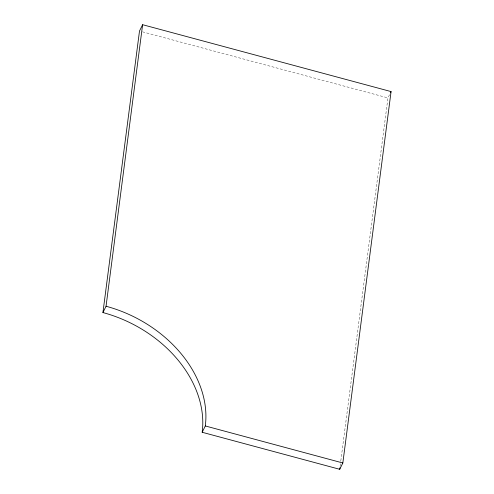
<?xml version="1.0" encoding="UTF-8"?>
<svg xmlns="http://www.w3.org/2000/svg" width="494" height="494" viewBox="0 0 494 494"><rect width="100%" height="100%" fill="white"/><g stroke="black" fill="none" stroke-linecap="round" stroke-linejoin="round"><path stroke-width="0.37" stroke-dasharray="2.47 1.85" d="M340.113 466.243L340.706 461.655M340.804 460.896L387.951 97.911L389.507 94.749M142.47 31.826L387.951 97.911"/><path stroke-width="0.74" d="M102.931 312.56L139.499 31.023L142.618 24.7L391.069 91.588L342.836 462.977L339.718 469.3L202.176 432.275A116.423 88.593 26.2 0 0 102.931 312.56L106.049 306.237L142.618 24.7M339.718 469.3L339.915 467.769M202.176 432.275L205.294 425.952A116.423 88.593 26.2 0 0 106.049 306.237M390.445 92.847L391.069 91.588M205.294 425.952L342.836 462.977"/></g></svg>
